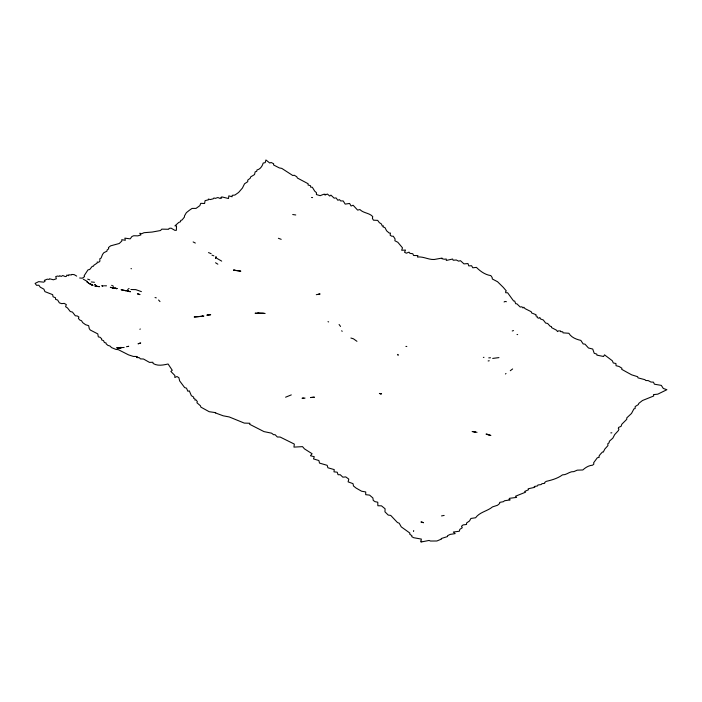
<?xml version="1.0" encoding="UTF-8"?>
<svg xmlns="http://www.w3.org/2000/svg" width="702" height="702" viewBox="0 0 702 702"><rect width="100%" height="100%" fill="white"/><g stroke="black" fill="none" stroke-linecap="round" stroke-linejoin="round"><path stroke-width="1.05" d="M397.999 355.572L398.288 354.58L397.455 354.44M340.567 326.448L339.084 324.508M95.569 284.477L94.454 284.564M512.627 368.945L510.301 370.717M413.689 530.536L413.548 531.502M505.44 373.999L506.002 373.473M127.65 289.557L129.063 288.443M504.106 301.992L504.94 301.448L506.405 301.702M139.856 329.282L140.33 328.992M444.155 515.417L441.514 515.926M512.249 330.967L513.522 330.581M285.582 397.2L291.304 394.893M91.269 281.958L94.445 282.283M483.371 357.45L483.968 357.309M316.295 294.682L320.094 293.962L318.418 294.243M127.799 346.507L128.703 346.314L127.703 346.525M492.699 358.415L498.947 357.608M203.211 316.146L194.173 317.006L202.904 316.207L202.273 316.312M203.887 316.032L201.018 316.532M124.149 347.446L122.552 347.595M488.127 360.951L489.233 360.775M126.474 346.718L127.255 346.604M311.512 197.49L312.592 197.587M488.759 357.88L490.496 357.766M303.852 398.148L302.035 398.245L305.045 398.095M260.152 313.425L263.645 313.373L257.888 313.329L258.59 313.329M610.819 432.871L611.863 432.844M130.905 289.505L135.758 289.619L141.418 291.637M405.896 346.402L406.827 346.49M104.387 285.793L106.511 285.828M259.88 313.355L257.239 313.303L265.066 313.452L255.089 313.224L258.424 313.461M94.788 286.047L96.2 286.083M121.92 347.525L120.56 347.429L121.262 347.499M98.262 286.521L99.544 286.653L96.867 286.363L97.929 286.486M130.984 268.655L131.485 268.717M517.023 334.512L517.655 334.6M292.708 214.522L295.761 214.97M474.122 431.827L474.684 431.923M477.027 432.318L472.13 431.493L475.535 432.063M112.838 287.785L110.328 287.346L117.058 288.627L112.18 287.653L113.461 287.899M211.986 255.177L213.864 255.809M233.775 270.182L240.812 271.156L233.494 270.094L235.381 270.507M95.13 285.898L96.885 286.197L95.946 285.986M350.895 338.039L353.457 338.812L356.949 341.321M487.144 434.327L486.038 434.099L490.865 435.486L487.021 434.319L488.276 434.626M379.37 393.453L381.572 393.901M128.405 291.251L127.545 291.067L130.449 291.725L121.069 289.733L126.158 290.777M278.387 238.285L281.195 239.329M381.019 393.787L379.563 393.471L380.87 393.831M87.653 279.115L89.786 279.879M327.992 321.674L328.641 321.92M155.028 297.543L156.283 297.867M79.651 277.992L82.274 278.194L84.547 276.649L84.179 275.649L88.057 269.805L89.698 269.524L92.26 266.312L93.401 266.295L93.884 265.233L97.192 263.048L97.218 262.03L98.745 262.267L99.903 261.188L99.824 258.722L101.088 258.09L102.545 254.422L103.852 252.694L106.923 251.193L107.125 250L108.678 248.798L108.459 247.56L110.618 245.849L119.243 243.497L121.858 240.988L121.762 239.68L125.316 240.277L124.859 238.145L130.203 238.855L131.932 236.495L133.74 235.74L137.803 235.854L140.891 234.951L139.724 233.248L141.664 233.74L144.015 232.704L152.141 232.055L160.521 230.528L161.776 229.142L168.717 229.282L169.05 228.396L171.095 228.159L174.859 230.344L176.36 230.309L176.518 225.939L174.912 225.868L178.773 222.437L180.563 221.709L180.677 220.498L182.116 219.928L184.486 216.971L184.442 215.97L186.363 212.671L189.549 210.135L192.05 208.433L196.042 208.389L199.851 205.651L200.719 203.343L204.598 203.501L205.081 200.632L208.336 199.868L208.327 199.087L210.337 199.552L213.285 198.78L213.908 197.973L215.286 198.394L217.883 197.525L220.314 198.543L220.603 197.806L221.683 198.131L221.27 197.078L222.244 196.999L228.501 198.534L228.834 195.867L232.108 196.762L232.169 195.34L234.907 195.051L238.601 192.462L242.427 188.057L244.55 183.766L247.762 181.678L247.727 180.116L250.219 178.255L250.614 176.948L254.536 174.552L255.151 171.841L256.713 171.323L256.958 169.972C260.231 169.314 262.381 166.12 263.171 163.057L265.216 162.653L265.918 159.968L269.779 163.04L271.086 162.478L273.675 163.741L273.517 164.935L279.317 167.918L281.783 168.392L292.813 175.526L294.278 175.254L296.753 176.728L297.411 178.036L308.169 183.749L308.055 185.003L310.521 185.705L310.661 187.144L312.329 187.258L314.698 191.137L316.47 192.708L316.391 194.542L320.147 195.674L323.745 194.278L325.131 194.261L324.965 195.059L327.386 194.042L329.747 196.06L330.923 195.112L334.108 198.122L336.091 197.929L337.829 200.245L339.522 199.631L340.602 200.93L343.208 200.939L345.182 204.115L349.614 203.448L351.088 205.993L353.115 205.238L357.625 210.1L359.898 209.565C363.487 213.268 369.322 212.785 372.744 216.585L372.402 218.419L373.455 220.191L377.667 220.375L379.361 222.666L381.397 223.947L382.283 226.035L383.38 225.825L383.125 226.974L384.959 227.606L386.618 230.826L389.215 233.055L390.452 233.064L390.137 235.196L391.76 236.232L393.278 236.205L395.077 238.961L394.866 240.76L397.823 242.269L402.483 247.824L401.684 250.272L405.493 250.07L404.545 252.264L406.335 253.185L409.02 252.167L409.907 253.334L412.82 253.738L413.557 255.493L417.927 255.589L417.462 257.037C423.192 256.256 428.466 259.81 434.152 259.503L442.041 258.082L441.979 258.713L444.155 259.222L446.27 259.029L446.288 260.451L452.606 259.029L453.167 260.249L456.274 259.986L458.625 261.153L460.459 260.679L463.952 263.882L467.962 263.557L468.769 265.891L471.595 265.725L472.788 267.795L476.412 267.383C480.352 271.349 485.17 274.763 490.83 275.614L492.19 277.553L492.304 278.975L497.56 281.739L503.316 287.399L506.274 290.882L505.537 291.83L505.756 292.734L507.643 292.778L513.592 300.982L514.671 301.044L515.716 303.755L516.883 303.826L520.226 307.028L521.902 306.8L523.008 307.985L523.859 307.257L525.07 308.643L531.256 311.741L531.554 312.916L536.038 314.733L535.872 315.847L537.197 316.4L537.162 317.541L538.855 318.26L539.829 317.515L540.549 318.98L543.278 319.963L545.656 323.069L547.63 323.455L550.122 326.228L551.482 326.57L551.553 327.597L556.66 330.291L557.493 331.59L558.441 330.888L560.565 330.967L560.626 331.625L562.793 331.835L563.03 332.845L568.874 333.283C571.279 337.451 576.36 339.391 580.852 340.4L583.16 343.936L584.985 344.138L588.487 347.999L592.725 349.043L594.225 353.299L596.849 354.133L596.911 355.142L603.588 356.484L604.501 354.835L612.337 360.775L613.267 362.96L615.917 363.513L616.049 365.707L619.041 366.462L621.919 368.217L621.691 369.313L626.763 372.157L631.668 374.833L637.688 376.72L637.969 377.851L644.919 379.685L645.805 380.537L648.192 380.572L650.956 382.046L653.439 382.151L654.413 384.196L661.319 385.389L663.285 388.452L666.9 389.707L657.756 394.164L653.457 394.621L653.72 395.981L642.462 400.526L638.785 403.387L638.364 404.571L635.178 406.563L635.108 408.59L633.941 408.845L631.51 413.443L626.789 417.874L626.763 419.313L621.797 424.254L621.112 426.316L618.602 427.439L618.278 428.483L618.953 429.08L618.365 430.607L614.627 434.678L612.872 438.109L609.441 441.163L608.967 442.971L607.783 443.708L607.941 445.603L604.87 448.982L603.272 452.106L602.509 451.948L600.131 454.484L598.955 456.221L599.21 457.309L597.305 457.774L593.638 462.776L593.857 464.11L592.558 465.198C588.855 465.426 585.494 467.497 582.827 469.963L577.211 470.164L573.885 471.612C569.629 471.165 566.698 475.122 562.46 474.877C557.739 478.431 551.781 480.071 546.165 481.388L544.699 482.485L544.655 483.353L541.97 483.687L541.102 484.582L537.934 484.994L537.513 485.942L534.187 486.521L534.81 487.311L528.185 488.785L528.466 489.777L524.64 491.453L525.561 492.19L515.47 496.244L516.637 497.393L509.503 498.323L509.029 499.385L510.196 499.885L504.545 500.754L503.395 501.693L499.684 502.378L499.648 503.492L497.516 505.273L492.471 506.914C487.469 511.188 479.712 512.012 475.605 517.76L470.91 518.462L469.498 520.972L466.602 522.964L466.532 524.455L463.118 524.912L461.504 526.246L462.276 527.755L459.81 529.352L459.345 531.23L453.334 532.028L455.168 533.617L450.184 534.397L447.507 535.714L447.56 536.547L441.233 538.539L441.549 539.039L436.863 540.996L430.458 541.031L429.097 540.443L420.937 542.032L421.709 541.251L420.752 541.286L421.384 539.083L413.697 537.714L411.741 536.653L411.96 535.758L409.652 534.117L409.959 533.125L401.228 526.842L399.201 523.209L397.455 522.534L390.724 515.417L388.241 515.084L384.95 511.811L385.091 508.783L381.467 505.835L377.851 505.738L377.773 502.211L375.061 501.667L373.236 500.421L372.894 497.981L369.594 495.121L365.698 494.673L365.716 491.935L361.6 491.224L355.993 488.013L353.492 485.986L353.009 483.652L348.113 481.853L348.789 479.106L345.744 476.904L342.839 477.167L340.268 474.736L338.031 474.719L337.241 472.2L333.985 471.841L334.231 469.594L327.887 467.778L327.176 465.329L319.498 463.092L318.901 460.538L313.496 458.906L314.277 456.712L310.477 455.765L312.083 453.711L304.457 448.868L302.527 446.639L293.945 447.113L294.34 444.085L280.107 437.03L277.325 436.995L275.07 434.67L273.561 434.722L271.613 433.178L263.987 431.607L249.587 424.262L249.921 423.28L244.278 423.087L229.238 416.953L223.183 415.795L215.154 412.837L215.681 412.653L209.178 411.705L200.833 407.099L200.491 405.835L196.911 402.737L197.359 401.562L195.972 399.868L194.954 400.149L195.059 399.017L193.647 398.359L193.717 397.13L191.374 395.7L189.321 390.865L187.882 391.277L186.495 388.162L184.644 387.574L179.659 380.914L178.87 377.667L176.948 376.535L174.842 377.518L174.868 375.5L170.867 371.446L172.253 370.27L168.085 363.996C163.206 365.101 157.687 366.26 153.124 363.496L152.86 362.267L149.5 362.399L143.489 359.012L140.426 358.889L139.329 357.704L136.671 357.555L137.732 357.125L136.715 356.484L133.327 356.432L128.554 354.87L118.278 349.649L115.874 349.394L111.574 347.613L109.951 345.989L107.924 345.402L106.125 343.848L106.081 342.962L104.335 342.488L103.545 340.628L101.597 339.9L101.632 338.733L100.07 337.293L98.306 336.855L97.789 333.898L90.286 330.028L89.286 328.703L88.663 325.667L85.591 324.719L82.722 322.639L81.546 320.735L79.791 320.033L78.387 318.436L78.905 316.988L77.281 315.97L75.298 315.777L72.481 312.092L70.253 311.495L67.532 307.976L65.602 306.695L66.304 304.563L64.224 303.387L61.609 303.633L59.337 302.834L57.678 300.052L55.563 299.385L55.546 297.771L53.054 296.779L52.668 294.656L44.928 291.628L43.875 289.145L40.277 287.197L38.847 285.223L36.539 285.319L35.1 283.389L38.671 281.634L43.752 282.151L45.13 281.098L44.323 280.37L47.227 279.177L49.21 279.414L49.509 278.773L53.37 279.782L56.344 278.799L55.756 276.544L57.678 276.026L59.144 276.404L59.714 275.71L61.232 276.43L62.732 275.517L65.216 276.57L66.453 276.325L66.883 275.052L68.691 275.693L68.647 274.815L71.499 274.93L71.753 274.438L74.14 274.622L76.694 276.114M128.071 291.111L129.493 291.541L128.387 291.207M217.848 264.189L215.549 262.759M91.409 284.626L91.988 284.898L90.207 284.012L92.725 285.161M208.503 252.58L211.135 253.676M216.181 257.95L221.692 261.118M92.971 285.433L89.005 283.397L90.848 284.328M193.155 241.944L195.34 243.059M111.671 285.302L113.522 286.293M83.275 279.177L87.25 281.449M87.302 282.222L88.601 282.994L86.925 281.958M341.576 330.835L342.26 331.256M159.986 301.579L158.573 300.008M216.014 256.835L215.47 258.082L216.014 256.835M138.864 343.524L138.04 343.804L140.716 342.98L138.864 343.524M207.968 314.996L206.844 315.189L210.679 314.724L207.968 314.996M314.259 397.192L310.67 397.543L314.259 397.192M120.156 348.087L116.672 347.78L121.13 348.104L117.559 347.929L120.156 348.087M102.422 285.846L101.764 285.784L103.308 285.933L102.422 285.846M116.839 288.619L115.391 288.259L116.839 288.619M422.367 522.332L420.946 521.963L423.481 522.709L422.367 522.332M138.873 294.252L137.408 293.84L140.014 294.603L138.873 294.252"/></g></svg>
